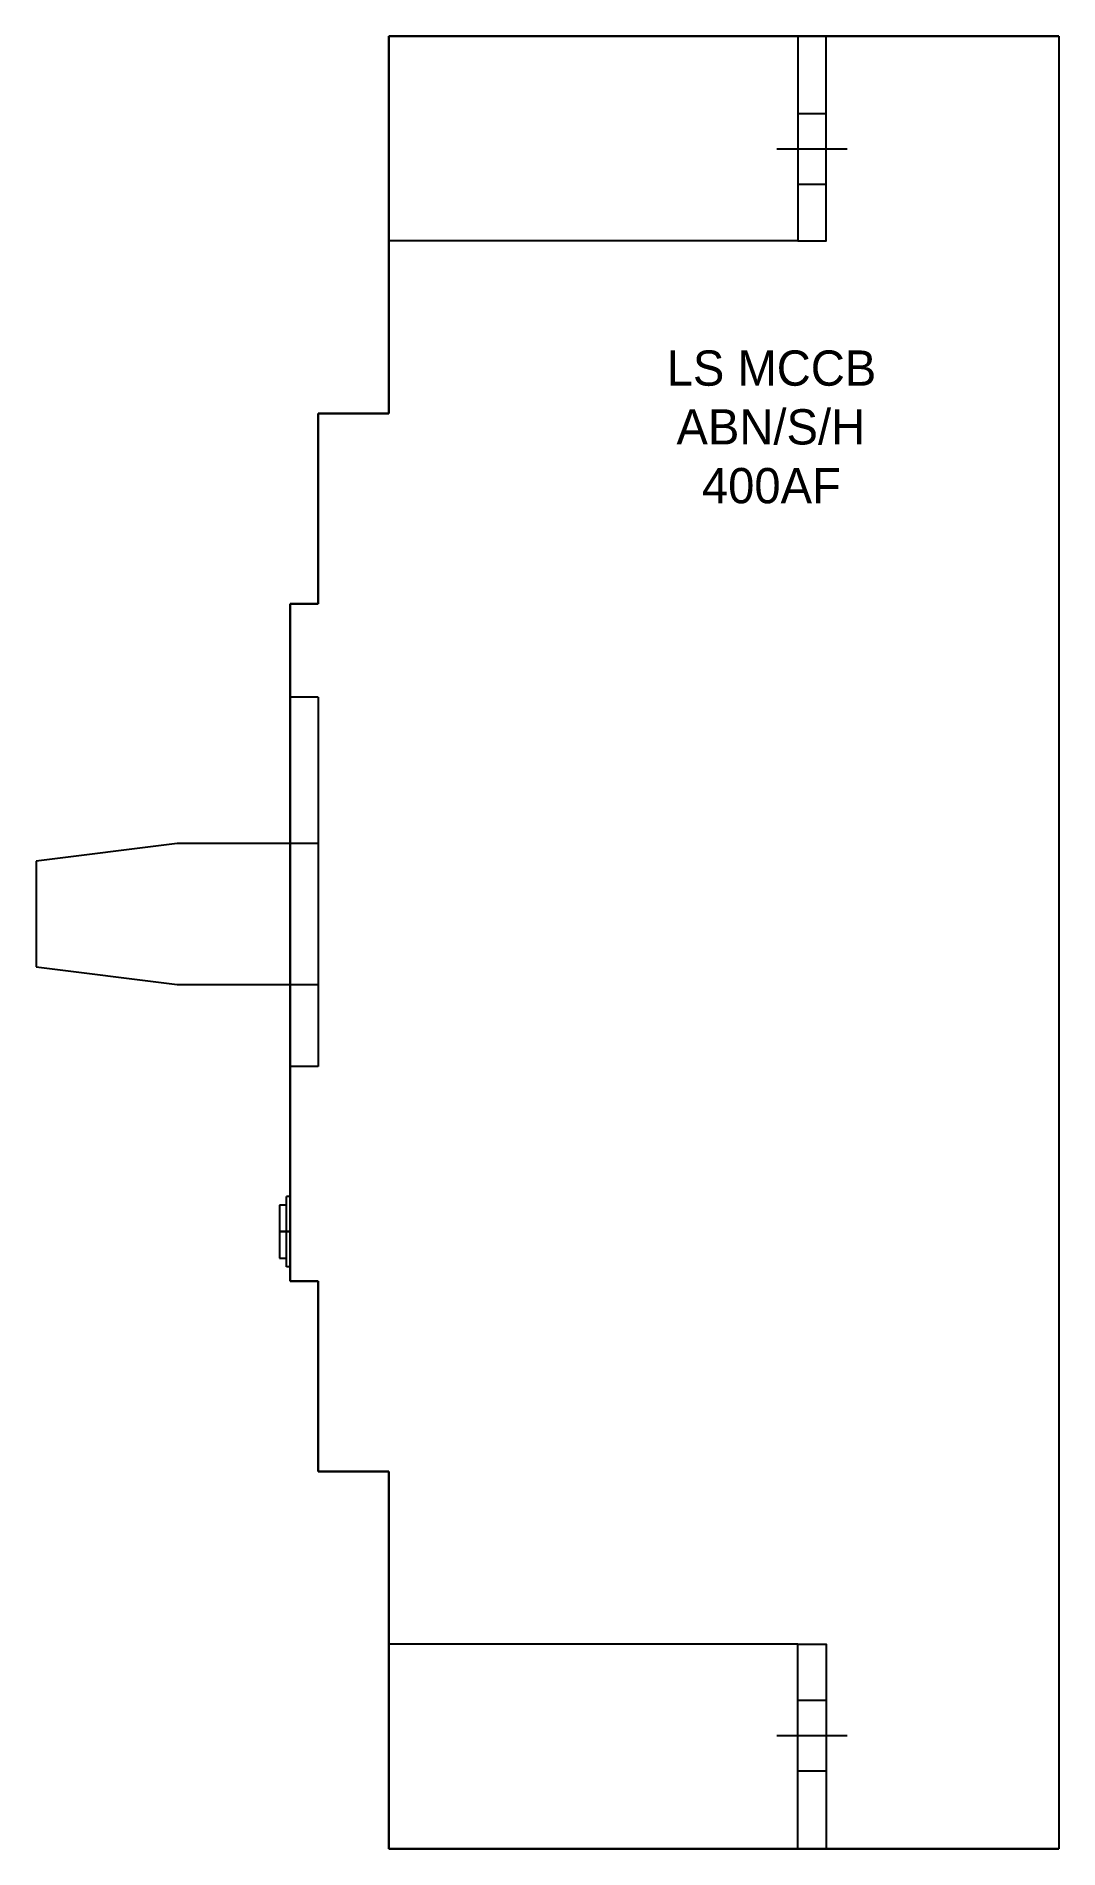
# Model space of a CAD drawing. Header units: inches. Extents: x 0 to 145, y 0 to 257.
import ezdxf

# ---------------------------------------------------------------- set-up
doc = ezdxf.new("R2010")
doc.units = ezdxf.units.IN

# ---------------------------------------------------------------- blocks, each defined once
blk = doc.blocks.new('HCC1 LS 400AF')
at = {"color": 7}
for p, q in [((0, 0), (0, -15.3)), ((0, -15.3), (0, 0)), ((0, 0), (95, 0)), ((95, 0), (0, 0)), ((95, 0), (95, -257)), ((95, 0), (95, -257)), ((62, -11), (58, -11)), ((0, -15.3), (0, -24.9)), ((0, -24.9), (0, -15.3)), ((65, -16), (55, -16)), ((62, -21), (58, -21)), ((0, -24.9), (0, -53.5)), ((0, -53.5), (0, -24.9)), ((58, -29), (0, -29)), ((-10, -80.5), (-10, -53.5)), ((-10, -53.5), (0, -53.5)), ((-10, -53.5), (-10, -80.5)), ((0, -53.5), (-10, -53.5)), ((-14, -176.5), (-14, -80.5)), ((-14, -80.5), (-10, -80.5)), ((-10, -80.5), (-14, -80.5)), ((-14, -80.5), (-14, -176.5)), ((-10, -93.7), (-14, -93.7)), ((-10, -93.7), (-10, -146.1)), ((-10, -93.7), (-10, -146.1)), ((-30, -114.45), (-50, -116.95)), ((-30, -114.45), (-50, -116.95)), ((-10, -114.45), (-30, -114.45)), ((-18, -114.45), (-30, -114.45)), ((-10, -114.45), (-18, -114.45)), ((-50, -116.95), (-50, -131.95)), ((-50, -116.95), (-50, -131.95)), ((-50, -131.95), (-30, -134.45)), ((-50, -131.95), (-30, -134.45)), ((-30, -134.45), (-10, -134.45)), ((-30, -134.45), (-18, -134.45)), ((-18, -134.45), (-10, -134.45)), ((-10, -146.1), (-14, -146.1)), ((-15.5, -165.75), (-15.5, -169.5)), ((-14.5, -165.75), (-15.5, -165.75)), ((-15.5, -165.75), (-15.5, -173.25)), ((-14.5, -169.5), (-14.5, -164.5)), ((-14, -164.5), (-14.5, -164.5)), ((-14.5, -174.5), (-14.5, -164.5)), ((-14.5, -169.5), (-15.5, -169.5)), ((-15.5, -169.5), (-15.5, -173.25)), ((-15.5, -169.5), (-14.5, -169.5)), ((-14.5, -169.5), (-14, -169.5)), ((-14, -169.5), (-14.5, -169.5)), ((-14.5, -174.5), (-14.5, -169.5)), ((-15.5, -173.25), (-14.5, -173.25)), ((-14, -174.5), (-14.5, -174.5)), ((-10, -176.5), (-14, -176.5)), ((-14, -176.5), (-10, -176.5)), ((-10, -203.5), (-10, -176.5)), ((-10, -176.5), (-10, -203.5)), ((0, -203.5), (-10, -203.5)), ((-10, -203.5), (0, -203.5)), ((0, -203.5), (0, -232.1)), ((0, -232.1), (0, -203.5)), ((58, -228), (0, -228)), ((0, -232.1), (0, -241.7)), ((0, -241.7), (0, -232.1)), ((62, -236), (58, -236)), ((65, -241), (55, -241)), ((0, -241.7), (0, -257)), ((0, -257), (0, -241.7)), ((62, -246), (58, -246)), ((0, -257), (95, -257)), ((95, -257), (0, -257))]:
    blk.add_line(p, q, dxfattribs=at)
for points in [[(62, 0), (58, 0), (58, -29), (62, -29)], [(62, -257), (58, -257), (58, -228), (62, -228)]]:
    blk.add_lwpolyline(points, close=True, dxfattribs=at)
at = {"insert": (35.64, -44.55), "char_height": 5, "attachment_point": 1}
blk.add_mtext_dynamic_manual_height_columns('\\pi3.7598;{\\C1;LS MCCB\\P\\pi5.15134;ABN/S/H\\P\\pi8.75809;400AF}', width=37.6867, gutter_width=1, heights=[0], dxfattribs=at)

msp = doc.modelspace()

# ---------------------------------------------------------------- block references
msp.add_blockref('HCC1 LS 400AF', (50, 257))

doc.saveas('drawing.dxf')
